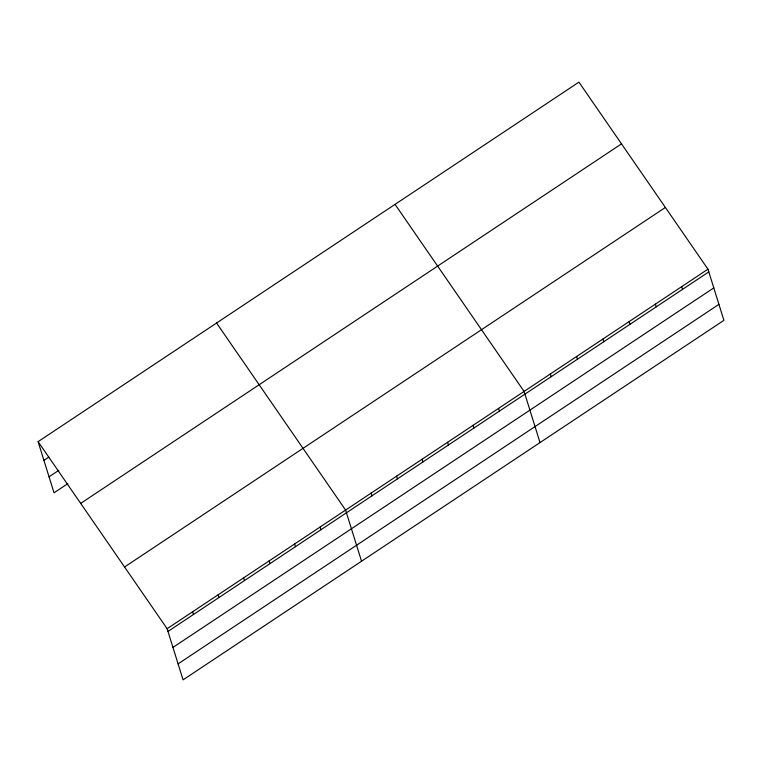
<?xml version="1.0" encoding="UTF-8"?>
<svg xmlns="http://www.w3.org/2000/svg" width="762" height="762" viewBox="0 0 762 762"><rect width="100%" height="100%" fill="white"/><g stroke="black" fill="none" stroke-linecap="round" stroke-linejoin="round"><path stroke-width="1.14" d="M38.1 441.655L578.929 82.134L707.965 269.186L723.9 320.345L183.07 679.866L167.135 628.717L38.1 441.655L54.035 492.814L67.761 483.68M43.929 460.353L48.825 457.095M49.054 476.822L58.864 470.306M80.686 503.387L621.516 143.856M124.549 566.985L665.388 207.464M167.135 628.717L707.965 269.186M167.983 631.431L708.812 271.901M172.964 647.414L713.794 287.893M178.089 663.883L718.918 304.362M395.049 204.368L524.085 391.43L540.02 442.589M216.57 323.012L345.605 510.073L361.54 561.223M681.695 286.655L682.542 289.37M655.425 304.114L656.273 306.829M629.164 321.574L630.003 324.298M602.894 339.042L603.733 341.757M576.624 356.502L577.472 359.216M550.354 373.961L551.202 376.685M498.586 408.375L499.434 411.089M473.088 425.329L473.935 428.044M447.599 442.274L448.437 444.989M422.1 459.219L422.948 461.943M396.602 476.174L397.45 478.888M371.104 493.119L371.951 495.833M320.116 527.018L320.954 529.733M294.618 543.963L295.466 546.687M269.119 560.918L269.967 563.632M243.621 577.863L244.469 580.577M218.132 594.817L218.97 597.532M192.634 611.762L193.481 614.477"/></g></svg>
